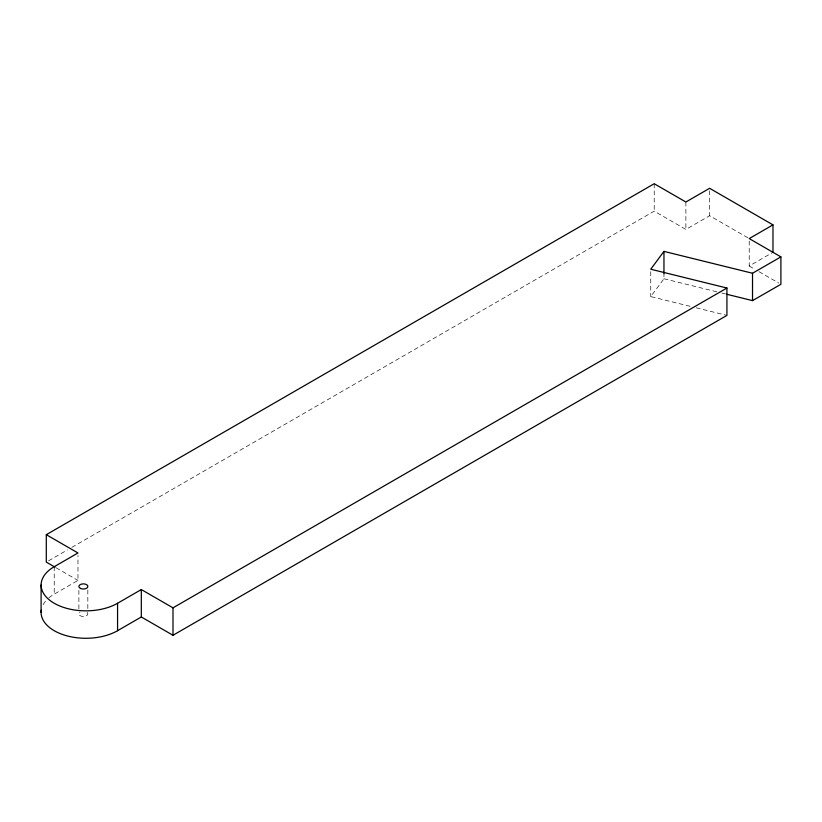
<?xml version="1.0" encoding="UTF-8"?>
<svg xmlns="http://www.w3.org/2000/svg" width="822" height="822" viewBox="0 0 822 822"><rect width="100%" height="100%" fill="white"/><g stroke="black" fill="none" stroke-linecap="round" stroke-linejoin="round"><path stroke-width="0.62" stroke-dasharray="4.11 3.08" d="M690.069 306.298L650.747 296.588L663.96 278.75L663.96 273.777M48.529 560.84L67.414 549.939M71.863 547.37L654.209 211.151L685.877 229.441L709.633 215.724L748.534 238.185M48.878 597.851A44.789 25.862 0 0 1 54.221 594.131L77.977 580.414L77.977 555.477M749.222 241.082L749.222 266.02L772.978 252.303M663.96 278.75L716.846 291.81M721.767 293.033L725.456 293.937M696.213 307.808L725.703 315.093M749.222 266.02L754.688 269.164M759.055 271.692L778.711 283.045M56.132 567.797L77.977 580.414M709.633 190.786L709.633 215.724M685.877 202.007L685.877 229.441M654.209 183.727L654.209 211.151M650.747 271.702L650.747 296.588M87.831 590.011L87.831 611.198M78.891 590.371L78.891 611.558M54.221 566.697L54.221 594.131M43.165 604.643A44.789 25.862 0 0 1 47.101 599.485M87.07 612.431A4.48 2.589 0 0 1 86.176 615.884A4.48 2.589 0 0 1 80.135 615.668A4.48 2.589 0 0 1 79.981 612.174"/><path stroke-width="1.23" d="M726.689 294.245L752.52 300.626L780.9 284.299L780.9 256.875L752.52 273.253L663.96 251.388L650.747 269.215L726.925 288.029L726.925 315.401L173 635.272L141.322 616.983L117.567 630.7A44.789 25.862 0 0 1 66.962 635.858A44.789 25.862 0 0 1 41.275 610.171M55.043 567.17L46.299 562.125L46.299 534.69L654.209 183.727L685.877 202.007L709.633 188.3L772.978 224.868L772.978 252.303M46.299 534.69L77.977 552.98L54.221 566.697A44.789 25.862 0 0 0 54.221 603.266A44.789 25.862 0 0 0 117.567 603.266L141.322 589.559L173 607.838L726.925 288.029M772.978 224.868L749.222 238.585L780.9 256.875M752.52 273.253L752.52 300.626M663.96 251.388L663.96 273.777M173 607.838L173 635.272M141.322 589.559L141.322 616.983M117.567 603.266L117.567 630.7M41.1 584.987L41.1 612.411M80.422 588.398A4.48 2.589 0 0 0 87.759 586.939A4.48 2.589 0 0 0 81.902 584A4.48 2.589 0 0 0 80.422 588.398"/></g></svg>
